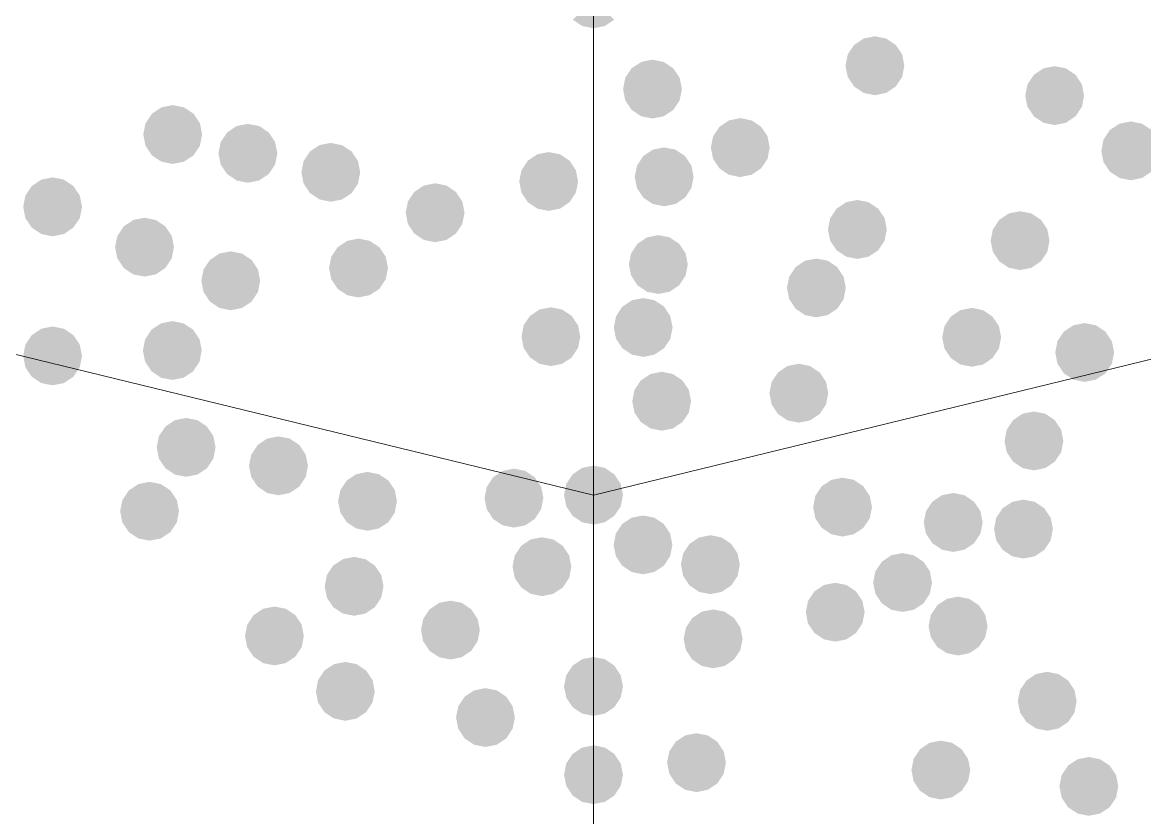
# Model space of a CAD drawing. Header units: millimetres. Extents: x 87938 to 265635, y 330093 to 434310.
# Drawn here: x 236024 to 237111, y 383492 to 384262 of the extents above; entities that cross this region are included whole.
import ezdxf

# ---------------------------------------------------------------- set-up
doc = ezdxf.new("R2010")
doc.units = ezdxf.units.MM

# ---------------------------------------------------------------- blocks, each defined once
blk = doc.blocks.new('A$C3F56660F')
at = {"lineweight": 0}
for p, q in [((4200, 0), (4200, 7983.4)), ((3354.2, 2486.9), (4200, 2281)), ((4200, 2281), (5045.8, 2486.9))]:
    blk.add_line(p, q, dxfattribs=at)
for points in [[(4200, 2761.6), (4179.8, 2741.4), (4200, 2733.1), (4189, 2735.3)], [(4200, 2761.6), (4200, 2733.1), (4220.1, 2741.4), (4210.9, 2735.3)], [(4472.5, 2696.8), (4452.4, 2717), (4444, 2696.8), (4446.2, 2707.8)], [(4472.5, 2696.8), (4472.5, 2725.4), (4452.4, 2717), (4461.6, 2723.2)], [(4472.5, 2696.8), (4492.7, 2717), (4472.5, 2725.4), (4483.4, 2723.2)], [(4472.5, 2696.8), (4501, 2696.8), (4492.7, 2717), (4498.9, 2707.8)], [(4257.1, 2674.2), (4257.1, 2702.7), (4236.9, 2694.4), (4246.2, 2700.5)], [(4257.1, 2674.2), (4277.2, 2694.4), (4257.1, 2702.7), (4268, 2700.5)], [(4472.5, 2696.8), (4444, 2696.8), (4452.4, 2676.7), (4446.2, 2685.9)], [(4472.5, 2696.8), (4452.4, 2676.7), (4472.5, 2668.3), (4461.6, 2670.5)], [(4472.5, 2696.8), (4492.7, 2676.7), (4501, 2696.8), (4498.9, 2685.9)], [(4472.5, 2696.8), (4472.5, 2668.3), (4492.7, 2676.7), (4483.4, 2670.5)], [(4646.6, 2667.9), (4646.6, 2696.4), (4626.5, 2688.1), (4635.7, 2694.3)], [(4646.6, 2667.9), (4666.8, 2688.1), (4646.6, 2696.4), (4657.5, 2694.3)], [(4257.1, 2674.2), (4236.9, 2694.4), (4228.6, 2674.2), (4230.7, 2685.1)], [(4257.1, 2674.2), (4285.6, 2674.2), (4277.2, 2694.4), (4283.4, 2685.1)], [(4646.6, 2667.9), (4626.5, 2688.1), (4618.1, 2667.9), (4620.3, 2678.8)], [(4646.6, 2667.9), (4675.1, 2667.9), (4666.8, 2688.1), (4673, 2678.8)], [(4257.1, 2674.2), (4228.6, 2674.2), (4236.9, 2654), (4230.7, 2663.3)], [(4257.1, 2674.2), (4236.9, 2654), (4257.1, 2645.7), (4246.2, 2647.9)], [(4257.1, 2674.2), (4257.1, 2645.7), (4277.2, 2654), (4268, 2647.9)], [(4257.1, 2674.2), (4277.2, 2654), (4285.6, 2674.2), (4283.4, 2663.3)], [(4646.6, 2667.9), (4618.1, 2667.9), (4626.5, 2647.8), (4620.3, 2657)], [(4646.6, 2667.9), (4626.5, 2647.8), (4646.6, 2639.4), (4635.7, 2641.6)], [(4646.6, 2667.9), (4646.6, 2639.4), (4666.8, 2647.8), (4657.5, 2641.6)], [(4646.6, 2667.9), (4666.8, 2647.8), (4675.1, 2667.9), (4673, 2657)], [(3792.4, 2630.2), (3792.4, 2658.7), (3772.3, 2650.4), (3781.5, 2656.5)], [(3792.4, 2630.2), (3812.6, 2650.4), (3792.4, 2658.7), (3803.3, 2656.5)], [(3792.4, 2630.2), (3772.3, 2650.4), (3763.9, 2630.2), (3766.1, 2641.1)], [(3792.4, 2630.2), (3820.9, 2630.2), (3812.6, 2650.4), (3818.8, 2641.1)], [(4342.1, 2617.6), (4342.1, 2646.1), (4322, 2637.7), (4331.2, 2643.9)], [(4342.1, 2617.6), (4362.3, 2637.7), (4342.1, 2646.1), (4353, 2643.9)], [(4720.3, 2614.4), (4720.3, 2642.9), (4700.1, 2634.6), (4709.4, 2640.7)], [(4720.3, 2614.4), (4740.4, 2634.6), (4720.3, 2642.9), (4731.2, 2640.7)], [(3792.4, 2630.2), (3763.9, 2630.2), (3772.3, 2610), (3766.1, 2619.3)], [(3792.4, 2630.2), (3772.3, 2610), (3792.4, 2601.7), (3781.5, 2603.9)], [(3792.4, 2630.2), (3792.4, 2601.7), (3812.6, 2610), (3803.3, 2603.9)], [(3792.4, 2630.2), (3812.6, 2610), (3820.9, 2630.2), (3818.8, 2619.3)], [(3865.2, 2612), (3845.1, 2632.2), (3836.7, 2612), (3838.9, 2622.9)], [(3865.2, 2612), (3865.2, 2640.5), (3845.1, 2632.2), (3854.3, 2638.4)], [(3865.2, 2612), (3885.4, 2632.2), (3865.2, 2640.5), (3876.2, 2638.4)], [(3865.2, 2612), (3893.8, 2612), (3885.4, 2632.2), (3891.6, 2622.9)], [(4342.1, 2617.6), (4322, 2637.7), (4313.6, 2617.6), (4315.8, 2628.5)], [(4342.1, 2617.6), (4370.6, 2617.6), (4362.3, 2637.7), (4368.5, 2628.5)], [(4720.3, 2614.4), (4700.1, 2634.6), (4691.8, 2614.4), (4693.9, 2625.3)], [(4720.3, 2614.4), (4748.8, 2614.4), (4740.4, 2634.6), (4746.6, 2625.3)], [(3945.5, 2593.6), (3945.5, 2622.1), (3925.4, 2613.8), (3934.6, 2619.9)], [(3945.5, 2593.6), (3965.7, 2613.8), (3945.5, 2622.1), (3956.4, 2619.9)], [(3865.2, 2612), (3836.7, 2612), (3845.1, 2591.9), (3838.9, 2601.1)], [(3865.2, 2612), (3845.1, 2591.9), (3865.2, 2583.5), (3854.3, 2585.7)], [(3865.2, 2612), (3865.2, 2583.5), (3885.4, 2591.9), (3876.2, 2585.7)], [(3865.2, 2612), (3885.4, 2591.9), (3893.8, 2612), (3891.6, 2601.1)], [(3945.5, 2593.6), (3925.4, 2613.8), (3917, 2593.6), (3919.2, 2604.5)], [(3945.5, 2593.6), (3974, 2593.6), (3965.7, 2613.8), (3971.9, 2604.5)], [(4156.5, 2584.7), (4156.5, 2613.2), (4136.4, 2604.9), (4145.6, 2611.1)], [(4156.5, 2584.7), (4176.7, 2604.9), (4156.5, 2613.2), (4167.5, 2611.1)], [(4268.4, 2589.2), (4248.2, 2609.4), (4239.9, 2589.2), (4242.1, 2600.1)], [(4268.4, 2589.2), (4268.4, 2617.7), (4248.2, 2609.4), (4257.5, 2615.6)], [(4268.4, 2589.2), (4288.6, 2609.4), (4268.4, 2617.7), (4279.3, 2615.6)], [(4268.4, 2589.2), (4296.9, 2589.2), (4288.6, 2609.4), (4294.8, 2600.1)], [(4342.1, 2617.6), (4313.6, 2617.6), (4322, 2597.4), (4315.8, 2606.6)], [(4342.1, 2617.6), (4322, 2597.4), (4342.1, 2589), (4331.2, 2591.2)], [(4342.1, 2617.6), (4342.1, 2589), (4362.3, 2597.4), (4353, 2591.2)], [(4342.1, 2617.6), (4362.3, 2597.4), (4370.6, 2617.6), (4368.5, 2606.6)], [(4720.3, 2614.4), (4691.8, 2614.4), (4700.1, 2594.2), (4693.9, 2603.5)], [(4720.3, 2614.4), (4700.1, 2594.2), (4720.3, 2585.9), (4709.4, 2588.1)], [(4720.3, 2614.4), (4720.3, 2585.9), (4740.4, 2594.2), (4731.2, 2588.1)], [(4720.3, 2614.4), (4740.4, 2594.2), (4748.8, 2614.4), (4746.6, 2603.5)], [(4156.5, 2584.7), (4136.4, 2604.9), (4128, 2584.7), (4130.2, 2595.6)], [(4156.5, 2584.7), (4185.1, 2584.7), (4176.7, 2604.9), (4182.9, 2595.6)], [(3676.1, 2560.2), (3676.1, 2588.7), (3655.9, 2580.3), (3665.2, 2586.5)], [(3676.1, 2560.2), (3696.2, 2580.3), (3676.1, 2588.7), (3687, 2586.5)], [(3945.5, 2593.6), (3917, 2593.6), (3925.4, 2573.4), (3919.2, 2582.7)], [(3945.5, 2593.6), (3925.4, 2573.4), (3945.5, 2565.1), (3934.6, 2567.3)], [(3945.5, 2593.6), (3945.5, 2565.1), (3965.7, 2573.4), (3956.4, 2567.3)], [(3945.5, 2593.6), (3965.7, 2573.4), (3974, 2593.6), (3971.9, 2582.7)], [(4268.4, 2589.2), (4239.9, 2589.2), (4248.2, 2569.1), (4242.1, 2578.3)], [(4268.4, 2589.2), (4248.2, 2569.1), (4268.4, 2560.7), (4257.5, 2562.9)], [(4268.4, 2589.2), (4268.4, 2560.7), (4288.6, 2569.1), (4279.3, 2562.9)], [(4268.4, 2589.2), (4288.6, 2569.1), (4296.9, 2589.2), (4294.8, 2578.3)], [(3676.1, 2560.2), (3655.9, 2580.3), (3647.6, 2560.2), (3649.7, 2571.1)], [(3676.1, 2560.2), (3704.6, 2560.2), (3696.2, 2580.3), (3702.4, 2571.1)], [(4046.6, 2554.5), (4046.6, 2583), (4026.4, 2574.6), (4035.7, 2580.8)], [(4046.6, 2554.5), (4066.7, 2574.6), (4046.6, 2583), (4057.5, 2580.8)], [(4156.5, 2584.7), (4128, 2584.7), (4136.4, 2564.6), (4130.2, 2573.8)], [(4156.5, 2584.7), (4136.4, 2564.6), (4156.5, 2556.2), (4145.6, 2558.4)], [(4156.5, 2584.7), (4156.5, 2556.2), (4176.7, 2564.6), (4167.5, 2558.4)], [(4156.5, 2584.7), (4176.7, 2564.6), (4185.1, 2584.7), (4182.9, 2573.8)], [(4046.6, 2554.5), (4026.4, 2574.6), (4018.1, 2554.5), (4020.2, 2565.4)], [(4046.6, 2554.5), (4075.1, 2554.5), (4066.7, 2574.6), (4072.9, 2565.4)], [(4455.5, 2538.3), (4455.5, 2566.8), (4435.4, 2558.4), (4444.6, 2564.6)], [(4455.5, 2538.3), (4475.7, 2558.4), (4455.5, 2566.8), (4466.4, 2564.6)], [(3676.1, 2560.2), (3647.6, 2560.2), (3655.9, 2540), (3649.7, 2549.2)], [(3676.1, 2560.2), (3655.9, 2540), (3676.1, 2531.6), (3665.2, 2533.8)], [(3676.1, 2560.2), (3676.1, 2531.6), (3696.2, 2540), (3687, 2533.8)], [(3676.1, 2560.2), (3696.2, 2540), (3704.6, 2560.2), (3702.4, 2549.2)], [(4046.6, 2554.5), (4018.1, 2554.5), (4026.4, 2534.3), (4020.2, 2543.5)], [(4046.6, 2554.5), (4026.4, 2534.3), (4046.6, 2525.9), (4035.7, 2528.1)], [(4046.6, 2554.5), (4046.6, 2525.9), (4066.7, 2534.3), (4057.5, 2528.1)], [(4046.6, 2554.5), (4066.7, 2534.3), (4075.1, 2554.5), (4072.9, 2543.5)], [(4455.5, 2538.3), (4435.4, 2558.4), (4427, 2538.3), (4429.2, 2549.2)], [(4455.5, 2538.3), (4484, 2538.3), (4475.7, 2558.4), (4481.9, 2549.2)], [(4613.1, 2527.4), (4613.1, 2555.9), (4593, 2547.6), (4602.2, 2553.8)], [(4613.1, 2527.4), (4633.3, 2547.6), (4613.1, 2555.9), (4624, 2553.8)], [(3765.1, 2521.1), (3765.1, 2549.6), (3745, 2541.2), (3754.2, 2547.4)], [(3765.1, 2521.1), (3785.3, 2541.2), (3765.1, 2549.6), (3776, 2547.4)], [(4613.1, 2527.4), (4593, 2547.6), (4584.6, 2527.4), (4586.8, 2538.3)], [(4613.1, 2527.4), (4641.6, 2527.4), (4633.3, 2547.6), (4639.5, 2538.3)], [(3765.1, 2521.1), (3745, 2541.2), (3736.6, 2521.1), (3738.8, 2532)], [(3765.1, 2521.1), (3793.6, 2521.1), (3785.3, 2541.2), (3791.5, 2532)], [(4262.7, 2504.3), (4262.7, 2532.8), (4242.6, 2524.4), (4251.8, 2530.6)], [(4262.7, 2504.3), (4282.9, 2524.4), (4262.7, 2532.8), (4273.7, 2530.6)], [(4455.5, 2538.3), (4427, 2538.3), (4435.4, 2518.1), (4429.2, 2527.3)], [(4455.5, 2538.3), (4435.4, 2518.1), (4455.5, 2509.7), (4444.6, 2511.9)], [(4455.5, 2538.3), (4455.5, 2509.7), (4475.7, 2518.1), (4466.4, 2511.9)], [(4455.5, 2538.3), (4475.7, 2518.1), (4484, 2538.3), (4481.9, 2527.3)], [(3972.3, 2500.9), (3972.3, 2529.4), (3952.2, 2521.1), (3961.4, 2527.2)], [(3972.3, 2500.9), (3992.5, 2521.1), (3972.3, 2529.4), (3983.3, 2527.2)], [(4262.7, 2504.3), (4242.6, 2524.4), (4234.2, 2504.3), (4236.4, 2515.2)], [(4262.7, 2504.3), (4291.3, 2504.3), (4282.9, 2524.4), (4289.1, 2515.2)], [(4613.1, 2527.4), (4584.6, 2527.4), (4593, 2507.3), (4586.8, 2516.5)], [(4613.1, 2527.4), (4593, 2507.3), (4613.1, 2498.9), (4602.2, 2501.1)], [(4613.1, 2527.4), (4613.1, 2498.9), (4633.3, 2507.3), (4624, 2501.1)], [(4613.1, 2527.4), (4633.3, 2507.3), (4641.6, 2527.4), (4639.5, 2516.5)], [(3765.1, 2521.1), (3736.6, 2521.1), (3745, 2500.9), (3738.8, 2510.2)], [(3765.1, 2521.1), (3745, 2500.9), (3765.1, 2492.6), (3754.2, 2494.7)], [(3765.1, 2521.1), (3765.1, 2492.6), (3785.3, 2500.9), (3776, 2494.7)], [(3765.1, 2521.1), (3785.3, 2500.9), (3793.6, 2521.1), (3791.5, 2510.2)], [(3848.6, 2488.5), (3848.6, 2517.1), (3828.5, 2508.7), (3837.7, 2514.9)], [(3848.6, 2488.5), (3868.8, 2508.7), (3848.6, 2517.1), (3859.5, 2514.9)], [(3972.3, 2500.9), (3952.2, 2521.1), (3943.8, 2500.9), (3946, 2511.8)], [(3972.3, 2500.9), (4000.9, 2500.9), (3992.5, 2521.1), (3998.7, 2511.8)], [(3848.6, 2488.5), (3828.5, 2508.7), (3820.1, 2488.5), (3822.3, 2499.5)], [(3848.6, 2488.5), (3877.1, 2488.5), (3868.8, 2508.7), (3875, 2499.5)], [(3972.3, 2500.9), (3943.8, 2500.9), (3952.2, 2480.7), (3946, 2490)], [(3972.3, 2500.9), (3952.2, 2480.7), (3972.3, 2472.4), (3961.4, 2474.6)], [(3972.3, 2500.9), (3972.3, 2472.4), (3992.5, 2480.7), (3983.3, 2474.6)], [(3972.3, 2500.9), (3992.5, 2480.7), (4000.9, 2500.9), (3998.7, 2490)], [(4262.7, 2504.3), (4234.2, 2504.3), (4242.6, 2484.1), (4236.4, 2493.4)], [(4262.7, 2504.3), (4242.6, 2484.1), (4262.7, 2475.8), (4251.8, 2477.9)], [(4262.7, 2504.3), (4262.7, 2475.8), (4282.9, 2484.1), (4273.7, 2477.9)], [(4262.7, 2504.3), (4282.9, 2484.1), (4291.3, 2504.3), (4289.1, 2493.4)], [(4415.8, 2481.6), (4395.7, 2501.8), (4387.3, 2481.6), (4389.5, 2492.5)], [(4415.8, 2481.6), (4415.8, 2510.1), (4395.7, 2501.8), (4404.9, 2508)], [(4415.8, 2481.6), (4436, 2501.8), (4415.8, 2510.1), (4426.7, 2508)], [(4415.8, 2481.6), (4444.3, 2481.6), (4436, 2501.8), (4442.2, 2492.5)], [(3848.6, 2488.5), (3820.1, 2488.5), (3828.5, 2468.4), (3822.3, 2477.6)], [(3848.6, 2488.5), (3828.5, 2468.4), (3848.6, 2460), (3837.7, 2462.2)], [(3848.6, 2488.5), (3848.6, 2460), (3868.8, 2468.4), (3859.5, 2462.2)], [(3848.6, 2488.5), (3868.8, 2468.4), (3877.1, 2488.5), (3875, 2477.6)], [(4415.8, 2481.6), (4387.3, 2481.6), (4395.7, 2461.4), (4389.5, 2470.7)], [(4415.8, 2481.6), (4395.7, 2461.4), (4415.8, 2453.1), (4404.9, 2455.3)], [(4415.8, 2481.6), (4415.8, 2453.1), (4436, 2461.4), (4426.7, 2455.3)], [(4415.8, 2481.6), (4436, 2461.4), (4444.3, 2481.6), (4442.2, 2470.7)], [(4248.1, 2443.3), (4248.1, 2471.8), (4227.9, 2463.5), (4237.2, 2469.7)], [(4248.1, 2443.3), (4268.3, 2463.5), (4248.1, 2471.8), (4259, 2469.7)], [(4158.7, 2434.4), (4158.7, 2462.9), (4138.5, 2454.6), (4147.8, 2460.7)], [(4158.7, 2434.4), (4178.8, 2454.6), (4158.7, 2462.9), (4169.6, 2460.7)], [(4248.1, 2443.3), (4227.9, 2463.5), (4219.6, 2443.3), (4221.8, 2454.2)], [(4248.1, 2443.3), (4276.6, 2443.3), (4268.3, 2463.5), (4274.4, 2454.2)], [(4566.3, 2433.8), (4566.3, 2462.3), (4546.1, 2453.9), (4555.3, 2460.1)], [(4566.3, 2433.8), (4586.4, 2453.9), (4566.3, 2462.3), (4577.2, 2460.1)], [(3792, 2421), (3792, 2449.5), (3771.9, 2441.2), (3781.1, 2447.3)], [(3792, 2421), (3812.2, 2441.2), (3792, 2449.5), (3802.9, 2447.3)], [(4158.7, 2434.4), (4138.5, 2454.6), (4130.2, 2434.4), (4132.3, 2445.3)], [(4158.7, 2434.4), (4187.2, 2434.4), (4178.8, 2454.6), (4185, 2445.3)], [(4566.3, 2433.8), (4546.1, 2453.9), (4537.7, 2433.8), (4539.9, 2444.7)], [(4566.3, 2433.8), (4594.8, 2433.8), (4586.4, 2453.9), (4592.6, 2444.7)], [(4675.7, 2419.1), (4675.7, 2447.6), (4655.5, 2439.3), (4664.8, 2445.4)], [(4675.7, 2419.1), (4695.8, 2439.3), (4675.7, 2447.6), (4686.6, 2445.4)], [(3676.1, 2415.8), (3655.9, 2435.9), (3647.6, 2415.8), (3649.7, 2426.7)], [(3676.1, 2415.8), (3676.1, 2444.3), (3655.9, 2435.9), (3665.2, 2442.1)], [(3676.1, 2415.8), (3696.2, 2435.9), (3676.1, 2444.3), (3687, 2442.1)], [(3676.1, 2415.8), (3704.6, 2415.8), (3696.2, 2435.9), (3702.4, 2426.7)], [(3792, 2421), (3771.9, 2441.2), (3763.5, 2421), (3765.7, 2431.9)], [(3792, 2421), (3820.5, 2421), (3812.2, 2441.2), (3818.4, 2431.9)], [(4248.1, 2443.3), (4219.6, 2443.3), (4227.9, 2423.2), (4221.8, 2432.4)], [(4248.1, 2443.3), (4227.9, 2423.2), (4248.1, 2414.8), (4237.2, 2417)], [(4248.1, 2443.3), (4248.1, 2414.8), (4268.3, 2423.2), (4259, 2417)], [(4248.1, 2443.3), (4268.3, 2423.2), (4276.6, 2443.3), (4274.4, 2432.4)], [(4675.7, 2419.1), (4655.5, 2439.3), (4647.2, 2419.1), (4649.3, 2430)], [(4675.7, 2419.1), (4704.2, 2419.1), (4695.8, 2439.3), (4702, 2430)], [(4158.7, 2434.4), (4130.2, 2434.4), (4138.5, 2414.2), (4132.3, 2423.5)], [(4158.7, 2434.4), (4138.5, 2414.2), (4158.7, 2405.9), (4147.8, 2408.1)], [(4158.7, 2434.4), (4158.7, 2405.9), (4178.8, 2414.2), (4169.6, 2408.1)], [(4158.7, 2434.4), (4178.8, 2414.2), (4187.2, 2434.4), (4185, 2423.5)], [(4566.3, 2433.8), (4537.7, 2433.8), (4546.1, 2413.6), (4539.9, 2422.9)], [(4566.3, 2433.8), (4546.1, 2413.6), (4566.3, 2405.3), (4555.3, 2407.4)], [(4566.3, 2433.8), (4566.3, 2405.3), (4586.4, 2413.6), (4577.2, 2407.4)], [(4566.3, 2433.8), (4586.4, 2413.6), (4594.8, 2433.8), (4592.6, 2422.9)], [(3676.1, 2415.8), (3647.6, 2415.8), (3655.9, 2395.6), (3649.7, 2404.9)], [(3676.1, 2415.8), (3655.9, 2395.6), (3676.1, 2387.3), (3665.2, 2389.4)], [(3676.1, 2415.8), (3676.1, 2387.3), (3696.2, 2395.6), (3687, 2389.4)], [(3676.1, 2415.8), (3696.2, 2395.6), (3704.6, 2415.8), (3702.4, 2404.9)], [(3792, 2421), (3763.5, 2421), (3771.9, 2400.8), (3765.7, 2410.1)], [(3792, 2421), (3771.9, 2400.8), (3792, 2392.5), (3781.1, 2394.6)], [(3792, 2421), (3792, 2392.5), (3812.2, 2400.8), (3802.9, 2394.6)], [(3792, 2421), (3812.2, 2400.8), (3820.5, 2421), (3818.4, 2410.1)], [(4675.7, 2419.1), (4647.2, 2419.1), (4655.5, 2398.9), (4649.3, 2408.2)], [(4675.7, 2419.1), (4655.5, 2398.9), (4675.7, 2390.6), (4664.8, 2392.8)], [(4675.7, 2419.1), (4675.7, 2390.6), (4695.8, 2398.9), (4686.6, 2392.8)], [(4675.7, 2419.1), (4695.8, 2398.9), (4704.2, 2419.1), (4702, 2408.2)], [(4398.8, 2379.7), (4398.8, 2408.2), (4378.7, 2399.8), (4387.9, 2406)], [(4398.8, 2379.7), (4419, 2399.8), (4398.8, 2408.2), (4409.7, 2406)], [(4266, 2371.9), (4245.8, 2392), (4237.5, 2371.9), (4239.6, 2382.8)], [(4266, 2371.9), (4266, 2400.4), (4245.8, 2392), (4255.1, 2398.2)], [(4266, 2371.9), (4286.1, 2392), (4266, 2400.4), (4276.9, 2398.2)], [(4266, 2371.9), (4294.5, 2371.9), (4286.1, 2392), (4292.3, 2382.8)], [(4398.8, 2379.7), (4378.7, 2399.8), (4370.3, 2379.7), (4372.5, 2390.6)], [(4398.8, 2379.7), (4427.3, 2379.7), (4419, 2399.8), (4425.2, 2390.6)], [(4266, 2371.9), (4237.5, 2371.9), (4245.8, 2351.7), (4239.6, 2360.9)], [(4266, 2371.9), (4245.8, 2351.7), (4266, 2343.3), (4255.1, 2345.5)], [(4266, 2371.9), (4266, 2343.3), (4286.1, 2351.7), (4276.9, 2345.5)], [(4266, 2371.9), (4286.1, 2351.7), (4294.5, 2371.9), (4292.3, 2360.9)], [(4398.8, 2379.7), (4370.3, 2379.7), (4378.7, 2359.5), (4372.5, 2368.7)], [(4398.8, 2379.7), (4378.7, 2359.5), (4398.8, 2351.1), (4387.9, 2353.3)], [(4398.8, 2379.7), (4398.8, 2351.1), (4419, 2359.5), (4409.7, 2353.3)], [(4398.8, 2379.7), (4419, 2359.5), (4427.3, 2379.7), (4425.2, 2368.7)], [(4626.5, 2333.4), (4626.5, 2361.9), (4606.4, 2353.6), (4615.6, 2359.8)], [(4626.5, 2333.4), (4646.7, 2353.6), (4626.5, 2361.9), (4637.4, 2359.8)], [(3805.4, 2327.2), (3805.4, 2355.7), (3785.3, 2347.3), (3794.5, 2353.5)], [(3805.4, 2327.2), (3825.6, 2347.3), (3805.4, 2355.7), (3816.3, 2353.5)], [(4626.5, 2333.4), (4606.4, 2353.6), (4598, 2333.4), (4600.2, 2344.3)], [(4626.5, 2333.4), (4655, 2333.4), (4646.7, 2353.6), (4652.9, 2344.3)], [(3805.4, 2327.2), (3785.3, 2347.3), (3776.9, 2327.2), (3779.1, 2338.1)], [(3805.4, 2327.2), (3833.9, 2327.2), (3825.6, 2347.3), (3831.8, 2338.1)], [(3894.9, 2309.3), (3894.9, 2337.8), (3874.7, 2329.5), (3883.9, 2335.7)], [(3894.9, 2309.3), (3915, 2329.5), (3894.9, 2337.8), (3905.8, 2335.7)], [(3805.4, 2327.2), (3776.9, 2327.2), (3785.3, 2307), (3779.1, 2316.3)], [(3805.4, 2327.2), (3785.3, 2307), (3805.4, 2298.7), (3794.5, 2300.8)], [(3805.4, 2327.2), (3805.4, 2298.7), (3825.6, 2307), (3816.3, 2300.8)], [(3805.4, 2327.2), (3825.6, 2307), (3833.9, 2327.2), (3831.8, 2316.3)], [(3894.9, 2309.3), (3874.7, 2329.5), (3866.3, 2309.3), (3868.5, 2320.2)], [(3894.9, 2309.3), (3923.4, 2309.3), (3915, 2329.5), (3921.2, 2320.2)], [(4626.5, 2333.4), (4598, 2333.4), (4606.4, 2313.3), (4600.2, 2322.5)], [(4626.5, 2333.4), (4606.4, 2313.3), (4626.5, 2304.9), (4615.6, 2307.1)], [(4626.5, 2333.4), (4626.5, 2304.9), (4646.7, 2313.3), (4637.4, 2307.1)], [(4626.5, 2333.4), (4646.7, 2313.3), (4655, 2333.4), (4652.9, 2322.5)], [(3894.9, 2309.3), (3866.3, 2309.3), (3874.7, 2289.2), (3868.5, 2298.4)], [(3894.9, 2309.3), (3874.7, 2289.2), (3894.9, 2280.8), (3883.9, 2283)], [(3894.9, 2309.3), (3894.9, 2280.8), (3915, 2289.2), (3905.8, 2283)], [(3894.9, 2309.3), (3915, 2289.2), (3923.4, 2309.3), (3921.2, 2298.4)], [(4122.9, 2278), (4122.9, 2306.6), (4102.7, 2298.2), (4112, 2304.4)], [(4122.9, 2278), (4143.1, 2298.2), (4122.9, 2306.6), (4133.8, 2304.4)], [(4200, 2281), (4200, 2309.5), (4179.8, 2301.1), (4189, 2307.3)], [(4200, 2281), (4220.1, 2301.1), (4200, 2309.5), (4210.9, 2307.3)], [(3770, 2265.3), (3770, 2293.8), (3749.9, 2285.5), (3759.1, 2291.6)], [(3770, 2265.3), (3790.2, 2285.5), (3770, 2293.8), (3780.9, 2291.6)], [(3981.1, 2274.9), (3961, 2295.1), (3952.6, 2274.9), (3954.8, 2285.8)], [(3981.1, 2274.9), (3981.1, 2303.4), (3961, 2295.1), (3970.2, 2301.2)], [(3981.1, 2274.9), (4001.3, 2295.1), (3981.1, 2303.4), (3992, 2301.2)], [(3981.1, 2274.9), (4009.6, 2274.9), (4001.3, 2295.1), (4007.5, 2285.8)], [(4122.9, 2278), (4102.7, 2298.2), (4094.4, 2278), (4096.6, 2289)], [(4122.9, 2278), (4151.4, 2278), (4143.1, 2298.2), (4149.2, 2289)], [(4200, 2281), (4179.8, 2301.1), (4171.4, 2281), (4173.6, 2291.9)], [(4200, 2281), (4228.5, 2281), (4220.1, 2301.1), (4226.3, 2291.9)], [(4441.2, 2269.3), (4441.2, 2297.8), (4421, 2289.5), (4430.3, 2295.7)], [(4441.2, 2269.3), (4461.3, 2289.5), (4441.2, 2297.8), (4452.1, 2295.7)], [(3770, 2265.3), (3749.9, 2285.5), (3741.5, 2265.3), (3743.7, 2276.2)], [(3770, 2265.3), (3798.5, 2265.3), (3790.2, 2285.5), (3796.4, 2276.2)], [(4441.2, 2269.3), (4421, 2289.5), (4412.7, 2269.3), (4414.8, 2280.2)], [(4441.2, 2269.3), (4469.7, 2269.3), (4461.3, 2289.5), (4467.5, 2280.2)], [(4548.4, 2254.4), (4548.4, 2283), (4528.2, 2274.6), (4537.4, 2280.8)], [(4548.4, 2254.4), (4568.5, 2274.6), (4548.4, 2283), (4559.3, 2280.8)], [(3981.1, 2274.9), (3952.6, 2274.9), (3961, 2254.7), (3954.8, 2264)], [(3981.1, 2274.9), (3961, 2254.7), (3981.1, 2246.4), (3970.2, 2248.6)], [(3981.1, 2274.9), (3981.1, 2246.4), (4001.3, 2254.7), (3992, 2248.6)], [(3981.1, 2274.9), (4001.3, 2254.7), (4009.6, 2274.9), (4007.5, 2264)], [(4122.9, 2278), (4094.4, 2278), (4102.7, 2257.9), (4096.6, 2267.1)], [(4122.9, 2278), (4102.7, 2257.9), (4122.9, 2249.5), (4112, 2251.7)], [(4122.9, 2278), (4122.9, 2249.5), (4143.1, 2257.9), (4133.8, 2251.7)], [(4122.9, 2278), (4143.1, 2257.9), (4151.4, 2278), (4149.2, 2267.1)], [(4200, 2281), (4171.4, 2281), (4179.8, 2260.8), (4173.6, 2270)], [(4200, 2281), (4179.8, 2260.8), (4200, 2252.4), (4189, 2254.6)], [(4200, 2281), (4200, 2252.4), (4220.1, 2260.8), (4210.9, 2254.6)], [(4200, 2281), (4220.1, 2260.8), (4228.5, 2281), (4226.3, 2270)], [(4548.4, 2254.4), (4528.2, 2274.6), (4519.8, 2254.4), (4522, 2265.4)], [(4548.4, 2254.4), (4576.9, 2254.4), (4568.5, 2274.6), (4574.7, 2265.4)], [(4616.4, 2248.1), (4616.4, 2276.6), (4596.2, 2268.2), (4605.5, 2274.4)], [(4616.4, 2248.1), (4636.6, 2268.2), (4616.4, 2276.6), (4627.3, 2274.4)], [(3770, 2265.3), (3741.5, 2265.3), (3749.9, 2245.1), (3743.7, 2254.4)], [(3770, 2265.3), (3749.9, 2245.1), (3770, 2236.8), (3759.1, 2239)], [(3770, 2265.3), (3770, 2236.8), (3790.2, 2245.1), (3780.9, 2239)], [(3770, 2265.3), (3790.2, 2245.1), (3798.5, 2265.3), (3796.4, 2254.4)], [(4247.9, 2232.7), (4247.9, 2261.2), (4227.7, 2252.9), (4237, 2259.1)], [(4247.9, 2232.7), (4268.1, 2252.9), (4247.9, 2261.2), (4258.8, 2259.1)], [(4441.2, 2269.3), (4412.7, 2269.3), (4421, 2249.2), (4414.8, 2258.4)], [(4441.2, 2269.3), (4421, 2249.2), (4441.2, 2240.8), (4430.3, 2243)], [(4441.2, 2269.3), (4441.2, 2240.8), (4461.3, 2249.2), (4452.1, 2243)], [(4441.2, 2269.3), (4461.3, 2249.2), (4469.7, 2269.3), (4467.5, 2258.4)], [(4616.4, 2248.1), (4596.2, 2268.2), (4587.9, 2248.1), (4590, 2259)], [(4616.4, 2248.1), (4644.9, 2248.1), (4636.6, 2268.2), (4642.7, 2259)], [(4247.9, 2232.7), (4227.7, 2252.9), (4219.4, 2232.7), (4221.6, 2243.6)], [(4247.9, 2232.7), (4276.4, 2232.7), (4268.1, 2252.9), (4274.2, 2243.6)], [(4548.4, 2254.4), (4519.8, 2254.4), (4528.2, 2234.3), (4522, 2243.5)], [(4548.4, 2254.4), (4528.2, 2234.3), (4548.4, 2225.9), (4537.4, 2228.1)], [(4548.4, 2254.4), (4548.4, 2225.9), (4568.5, 2234.3), (4559.3, 2228.1)], [(4548.4, 2254.4), (4568.5, 2234.3), (4576.9, 2254.4), (4574.7, 2243.5)], [(4150, 2211.6), (4150, 2240.1), (4129.9, 2231.8), (4139.1, 2238)], [(4150, 2211.6), (4170.2, 2231.8), (4150, 2240.1), (4160.9, 2238)], [(4313.2, 2213.5), (4313.2, 2242.1), (4293, 2233.7), (4302.2, 2239.9)], [(4313.2, 2213.5), (4333.3, 2233.7), (4313.2, 2242.1), (4324.1, 2239.9)], [(4616.4, 2248.1), (4587.9, 2248.1), (4596.2, 2227.9), (4590, 2237.1)], [(4616.4, 2248.1), (4596.2, 2227.9), (4616.4, 2219.5), (4605.5, 2221.7)], [(4616.4, 2248.1), (4616.4, 2219.5), (4636.6, 2227.9), (4627.3, 2221.7)], [(4616.4, 2248.1), (4636.6, 2227.9), (4644.9, 2248.1), (4642.7, 2237.1)], [(4150, 2211.6), (4129.9, 2231.8), (4121.5, 2211.6), (4123.7, 2222.5)], [(4150, 2211.6), (4178.5, 2211.6), (4170.2, 2231.8), (4176.4, 2222.5)], [(4247.9, 2232.7), (4219.4, 2232.7), (4227.7, 2212.6), (4221.6, 2221.8)], [(4247.9, 2232.7), (4227.7, 2212.6), (4247.9, 2204.2), (4237, 2206.4)], [(4247.9, 2232.7), (4247.9, 2204.2), (4268.1, 2212.6), (4258.8, 2206.4)], [(4247.9, 2232.7), (4268.1, 2212.6), (4276.4, 2232.7), (4274.2, 2221.8)], [(4313.2, 2213.5), (4293, 2233.7), (4284.6, 2213.5), (4286.8, 2224.5)], [(4313.2, 2213.5), (4341.7, 2213.5), (4333.3, 2233.7), (4339.5, 2224.5)], [(3968.1, 2192.6), (3968.1, 2221.1), (3947.9, 2212.7), (3957.2, 2218.9)], [(3968.1, 2192.6), (3988.2, 2212.7), (3968.1, 2221.1), (3979, 2218.9)], [(4499.3, 2196.3), (4499.3, 2224.8), (4479.2, 2216.4), (4488.4, 2222.6)], [(4499.3, 2196.3), (4519.5, 2216.4), (4499.3, 2224.8), (4510.2, 2222.6)], [(3968.1, 2192.6), (3947.9, 2212.7), (3939.6, 2192.6), (3941.7, 2203.5)], [(3968.1, 2192.6), (3996.6, 2192.6), (3988.2, 2212.7), (3994.4, 2203.5)], [(4150, 2211.6), (4121.5, 2211.6), (4129.9, 2191.5), (4123.7, 2200.7)], [(4150, 2211.6), (4129.9, 2191.5), (4150, 2183.1), (4139.1, 2185.3)], [(4150, 2211.6), (4150, 2183.1), (4170.2, 2191.5), (4160.9, 2185.3)], [(4150, 2211.6), (4170.2, 2191.5), (4178.5, 2211.6), (4176.4, 2200.7)], [(4313.2, 2213.5), (4284.6, 2213.5), (4293, 2193.4), (4286.8, 2202.6)], [(4313.2, 2213.5), (4293, 2193.4), (4313.2, 2185), (4302.2, 2187.2)], [(4313.2, 2213.5), (4313.2, 2185), (4333.3, 2193.4), (4324.1, 2187.2)], [(4313.2, 2213.5), (4333.3, 2193.4), (4341.7, 2213.5), (4339.5, 2202.6)], [(4499.3, 2196.3), (4479.2, 2216.4), (4470.8, 2196.3), (4473, 2207.2)], [(4499.3, 2196.3), (4527.8, 2196.3), (4519.5, 2216.4), (4525.7, 2207.2)], [(4434.1, 2167.5), (4434.1, 2196), (4413.9, 2187.7), (4423.2, 2193.9)], [(4434.1, 2167.5), (4454.2, 2187.7), (4434.1, 2196), (4445, 2193.9)], [(4499.3, 2196.3), (4470.8, 2196.3), (4479.2, 2176.1), (4473, 2185.4)], [(4499.3, 2196.3), (4479.2, 2176.1), (4499.3, 2167.8), (4488.4, 2169.9)], [(4499.3, 2196.3), (4499.3, 2167.8), (4519.5, 2176.1), (4510.2, 2169.9)], [(4499.3, 2196.3), (4519.5, 2176.1), (4527.8, 2196.3), (4525.7, 2185.4)], [(3968.1, 2192.6), (3939.6, 2192.6), (3947.9, 2172.4), (3941.7, 2181.7)], [(3968.1, 2192.6), (3947.9, 2172.4), (3968.1, 2164.1), (3957.2, 2166.2)], [(3968.1, 2192.6), (3968.1, 2164.1), (3988.2, 2172.4), (3979, 2166.2)], [(3968.1, 2192.6), (3988.2, 2172.4), (3996.6, 2192.6), (3994.4, 2181.7)], [(4434.1, 2167.5), (4413.9, 2187.7), (4405.6, 2167.5), (4407.7, 2178.4)], [(4434.1, 2167.5), (4462.6, 2167.5), (4454.2, 2187.7), (4460.4, 2178.4)], [(4061.4, 2150.2), (4061.4, 2178.7), (4041.2, 2170.4), (4050.5, 2176.6)], [(4061.4, 2150.2), (4081.5, 2170.4), (4061.4, 2178.7), (4072.3, 2176.6)], [(4553.1, 2154.1), (4532.9, 2174.3), (4524.5, 2154.1), (4526.7, 2165)], [(4553.1, 2154.1), (4553.1, 2182.6), (4532.9, 2174.3), (4542.1, 2180.4)], [(4553.1, 2154.1), (4573.2, 2174.3), (4553.1, 2182.6), (4564, 2180.4)], [(4553.1, 2154.1), (4581.6, 2154.1), (4573.2, 2174.3), (4579.4, 2165)], [(3890.9, 2144.5), (3870.8, 2164.7), (3862.4, 2144.5), (3864.6, 2155.4)], [(3890.9, 2144.5), (3890.9, 2173), (3870.8, 2164.7), (3880, 2170.9)], [(3890.9, 2144.5), (3911.1, 2164.7), (3890.9, 2173), (3901.8, 2170.9)], [(3890.9, 2144.5), (3919.4, 2144.5), (3911.1, 2164.7), (3917.3, 2155.4)], [(4061.4, 2150.2), (4041.2, 2170.4), (4032.9, 2150.2), (4035, 2161.1)], [(4061.4, 2150.2), (4089.9, 2150.2), (4081.5, 2170.4), (4087.7, 2161.1)], [(4315.8, 2141.7), (4315.8, 2170.2), (4295.7, 2161.9), (4304.9, 2168.1)], [(4315.8, 2141.7), (4336, 2161.9), (4315.8, 2170.2), (4326.8, 2168.1)], [(4434.1, 2167.5), (4405.6, 2167.5), (4413.9, 2147.4), (4407.7, 2156.6)], [(4434.1, 2167.5), (4413.9, 2147.4), (4434.1, 2139), (4423.2, 2141.2)], [(4434.1, 2167.5), (4434.1, 2139), (4454.2, 2147.4), (4445, 2141.2)], [(4434.1, 2167.5), (4454.2, 2147.4), (4462.6, 2167.5), (4460.4, 2156.6)], [(4315.8, 2141.7), (4295.7, 2161.9), (4287.3, 2141.7), (4289.5, 2152.6)], [(4315.8, 2141.7), (4344.4, 2141.7), (4336, 2161.9), (4342.2, 2152.6)], [(4553.1, 2154.1), (4524.5, 2154.1), (4532.9, 2133.9), (4526.7, 2143.2)], [(4553.1, 2154.1), (4532.9, 2133.9), (4553.1, 2125.6), (4542.1, 2127.8)], [(4553.1, 2154.1), (4553.1, 2125.6), (4573.2, 2133.9), (4564, 2127.8)], [(4553.1, 2154.1), (4573.2, 2133.9), (4581.6, 2154.1), (4579.4, 2143.2)], [(3890.9, 2144.5), (3862.4, 2144.5), (3870.8, 2124.4), (3864.6, 2133.6)], [(3890.9, 2144.5), (3870.8, 2124.4), (3890.9, 2116), (3880, 2118.2)], [(3890.9, 2144.5), (3890.9, 2116), (3911.1, 2124.4), (3901.8, 2118.2)], [(3890.9, 2144.5), (3911.1, 2124.4), (3919.4, 2144.5), (3917.3, 2133.6)], [(4061.4, 2150.2), (4032.9, 2150.2), (4041.2, 2130), (4035, 2139.3)], [(4061.4, 2150.2), (4041.2, 2130), (4061.4, 2121.7), (4050.5, 2123.9)], [(4061.4, 2150.2), (4061.4, 2121.7), (4081.5, 2130), (4072.3, 2123.9)], [(4061.4, 2150.2), (4081.5, 2130), (4089.9, 2150.2), (4087.7, 2139.3)], [(4315.8, 2141.7), (4287.3, 2141.7), (4295.7, 2121.6), (4289.5, 2130.8)], [(4315.8, 2141.7), (4295.7, 2121.6), (4315.8, 2113.2), (4304.9, 2115.4)], [(4315.8, 2141.7), (4315.8, 2113.2), (4336, 2121.6), (4326.8, 2115.4)], [(4315.8, 2141.7), (4336, 2121.6), (4344.4, 2141.7), (4342.2, 2130.8)], [(3959.6, 2090.9), (3959.6, 2119.4), (3939.4, 2111.1), (3948.7, 2117.2)], [(3959.6, 2090.9), (3979.7, 2111.1), (3959.6, 2119.4), (3970.5, 2117.2)], [(4200, 2095.6), (4200, 2124.1), (4179.8, 2115.8), (4189, 2122)], [(4200, 2095.6), (4220.1, 2115.8), (4200, 2124.1), (4210.9, 2122)], [(3959.6, 2090.9), (3939.4, 2111.1), (3931.1, 2090.9), (3933.2, 2101.8)], [(3959.6, 2090.9), (3988.1, 2090.9), (3979.7, 2111.1), (3985.9, 2101.8)], [(4200, 2095.6), (4179.8, 2115.8), (4171.4, 2095.6), (4173.6, 2106.5)], [(4200, 2095.6), (4228.5, 2095.6), (4220.1, 2115.8), (4226.3, 2106.5)], [(4639.4, 2081.2), (4639.4, 2109.8), (4619.3, 2101.4), (4628.5, 2107.6)], [(4639.4, 2081.2), (4659.6, 2101.4), (4639.4, 2109.8), (4650.3, 2107.6)], [(4639.4, 2081.2), (4619.3, 2101.4), (4610.9, 2081.2), (4613.1, 2092.2)], [(4639.4, 2081.2), (4667.9, 2081.2), (4659.6, 2101.4), (4665.8, 2092.2)], [(3959.6, 2090.9), (3931.1, 2090.9), (3939.4, 2070.7), (3933.2, 2080)], [(3959.6, 2090.9), (3939.4, 2070.7), (3959.6, 2062.4), (3948.7, 2064.5)], [(3959.6, 2090.9), (3959.6, 2062.4), (3979.7, 2070.7), (3970.5, 2064.5)], [(3959.6, 2090.9), (3979.7, 2070.7), (3988.1, 2090.9), (3985.9, 2080)], [(4095.3, 2065.5), (4095.3, 2094), (4075.1, 2085.6), (4084.4, 2091.8)], [(4095.3, 2065.5), (4115.5, 2085.6), (4095.3, 2094), (4106.2, 2091.8)], [(4200, 2095.6), (4171.4, 2095.6), (4179.8, 2075.5), (4173.6, 2084.7)], [(4200, 2095.6), (4179.8, 2075.5), (4200, 2067.1), (4189, 2069.3)], [(4200, 2095.6), (4200, 2067.1), (4220.1, 2075.5), (4210.9, 2069.3)], [(4200, 2095.6), (4220.1, 2075.5), (4228.5, 2095.6), (4226.3, 2084.7)], [(4095.3, 2065.5), (4075.1, 2085.6), (4066.8, 2065.5), (4069, 2076.4)], [(4095.3, 2065.5), (4123.8, 2065.5), (4115.5, 2085.6), (4121.6, 2076.4)], [(4639.4, 2081.2), (4610.9, 2081.2), (4619.3, 2061.1), (4613.1, 2070.3)], [(4639.4, 2081.2), (4619.3, 2061.1), (4639.4, 2052.7), (4628.5, 2054.9)], [(4639.4, 2081.2), (4639.4, 2052.7), (4659.6, 2061.1), (4650.3, 2054.9)], [(4639.4, 2081.2), (4659.6, 2061.1), (4667.9, 2081.2), (4665.8, 2070.3)], [(4095.3, 2065.5), (4066.8, 2065.5), (4075.1, 2045.3), (4069, 2054.6)], [(4095.3, 2065.5), (4075.1, 2045.3), (4095.3, 2037), (4084.4, 2039.1)], [(4095.3, 2065.5), (4095.3, 2037), (4115.5, 2045.3), (4106.2, 2039.1)], [(4095.3, 2065.5), (4115.5, 2045.3), (4123.8, 2065.5), (4121.6, 2054.6)], [(4299.7, 2021.8), (4299.7, 2050.3), (4279.6, 2042), (4288.8, 2048.2)], [(4299.7, 2021.8), (4319.9, 2042), (4299.7, 2050.3), (4310.6, 2048.2)], [(4200, 2010.1), (4200, 2038.6), (4179.8, 2030.3), (4189, 2036.4)], [(4200, 2010.1), (4220.1, 2030.3), (4200, 2038.6), (4210.9, 2036.4)], [(4299.7, 2021.8), (4279.6, 2042), (4271.2, 2021.8), (4273.4, 2032.7)], [(4299.7, 2021.8), (4328.2, 2021.8), (4319.9, 2042), (4326.1, 2032.7)], [(4536.4, 2014.6), (4516.2, 2034.8), (4507.9, 2014.6), (4510, 2025.5)], [(4536.4, 2014.6), (4536.4, 2043.1), (4516.2, 2034.8), (4525.5, 2041)], [(4536.4, 2014.6), (4556.5, 2034.8), (4536.4, 2043.1), (4547.3, 2041)], [(4536.4, 2014.6), (4564.9, 2014.6), (4556.5, 2034.8), (4562.7, 2025.5)], [(4200, 2010.1), (4179.8, 2030.3), (4171.4, 2010.1), (4173.6, 2021)], [(4200, 2010.1), (4228.5, 2010.1), (4220.1, 2030.3), (4226.3, 2021)], [(4299.7, 2021.8), (4271.2, 2021.8), (4279.6, 2001.6), (4273.4, 2010.9)], [(4299.7, 2021.8), (4279.6, 2001.6), (4299.7, 1993.3), (4288.8, 1995.5)], [(4299.7, 2021.8), (4299.7, 1993.3), (4319.9, 2001.6), (4310.6, 1995.5)], [(4299.7, 2021.8), (4319.9, 2001.6), (4328.2, 2021.8), (4326.1, 2010.9)], [(4679.7, 1998.8), (4679.7, 2027.3), (4659.6, 2019), (4668.8, 2025.1)], [(4679.7, 1998.8), (4699.9, 2019), (4679.7, 2027.3), (4690.6, 2025.1)], [(4536.4, 2014.6), (4507.9, 2014.6), (4516.2, 1994.5), (4510, 2003.7)], [(4536.4, 2014.6), (4516.2, 1994.5), (4536.4, 1986.1), (4525.5, 1988.3)], [(4536.4, 2014.6), (4536.4, 1986.1), (4556.5, 1994.5), (4547.3, 1988.3)], [(4536.4, 2014.6), (4556.5, 1994.5), (4564.9, 2014.6), (4562.7, 2003.7)], [(4679.7, 1998.8), (4659.6, 2019), (4651.2, 1998.8), (4653.4, 2009.7)], [(4679.7, 1998.8), (4708.2, 1998.8), (4699.9, 2019), (4706.1, 2009.7)], [(4200, 2010.1), (4171.4, 2010.1), (4179.8, 1989.9), (4173.6, 1999.2)], [(4200, 2010.1), (4179.8, 1989.9), (4200, 1981.6), (4189, 1983.8)], [(4200, 2010.1), (4200, 1981.6), (4220.1, 1989.9), (4210.9, 1983.8)], [(4200, 2010.1), (4220.1, 1989.9), (4228.5, 2010.1), (4226.3, 1999.2)], [(4679.7, 1998.8), (4651.2, 1998.8), (4659.6, 1978.6), (4653.4, 1987.9)], [(4679.7, 1998.8), (4659.6, 1978.6), (4679.7, 1970.3), (4668.8, 1972.5)], [(4679.7, 1998.8), (4679.7, 1970.3), (4699.9, 1978.6), (4690.6, 1972.5)], [(4679.7, 1998.8), (4699.9, 1978.6), (4708.2, 1998.8), (4706.1, 1987.9)]]:
    blk.add_trace(points, dxfattribs=at)
blk = doc.blocks.new('A$C3E9370D8')
blk.add_blockref('A$C3F56660F', (0, 0))

msp = doc.modelspace()

# ---------------------------------------------------------------- block references
msp.add_blockref('A$C3E9370D8', (232377.2, 381523.4))

doc.saveas('drawing.dxf')
